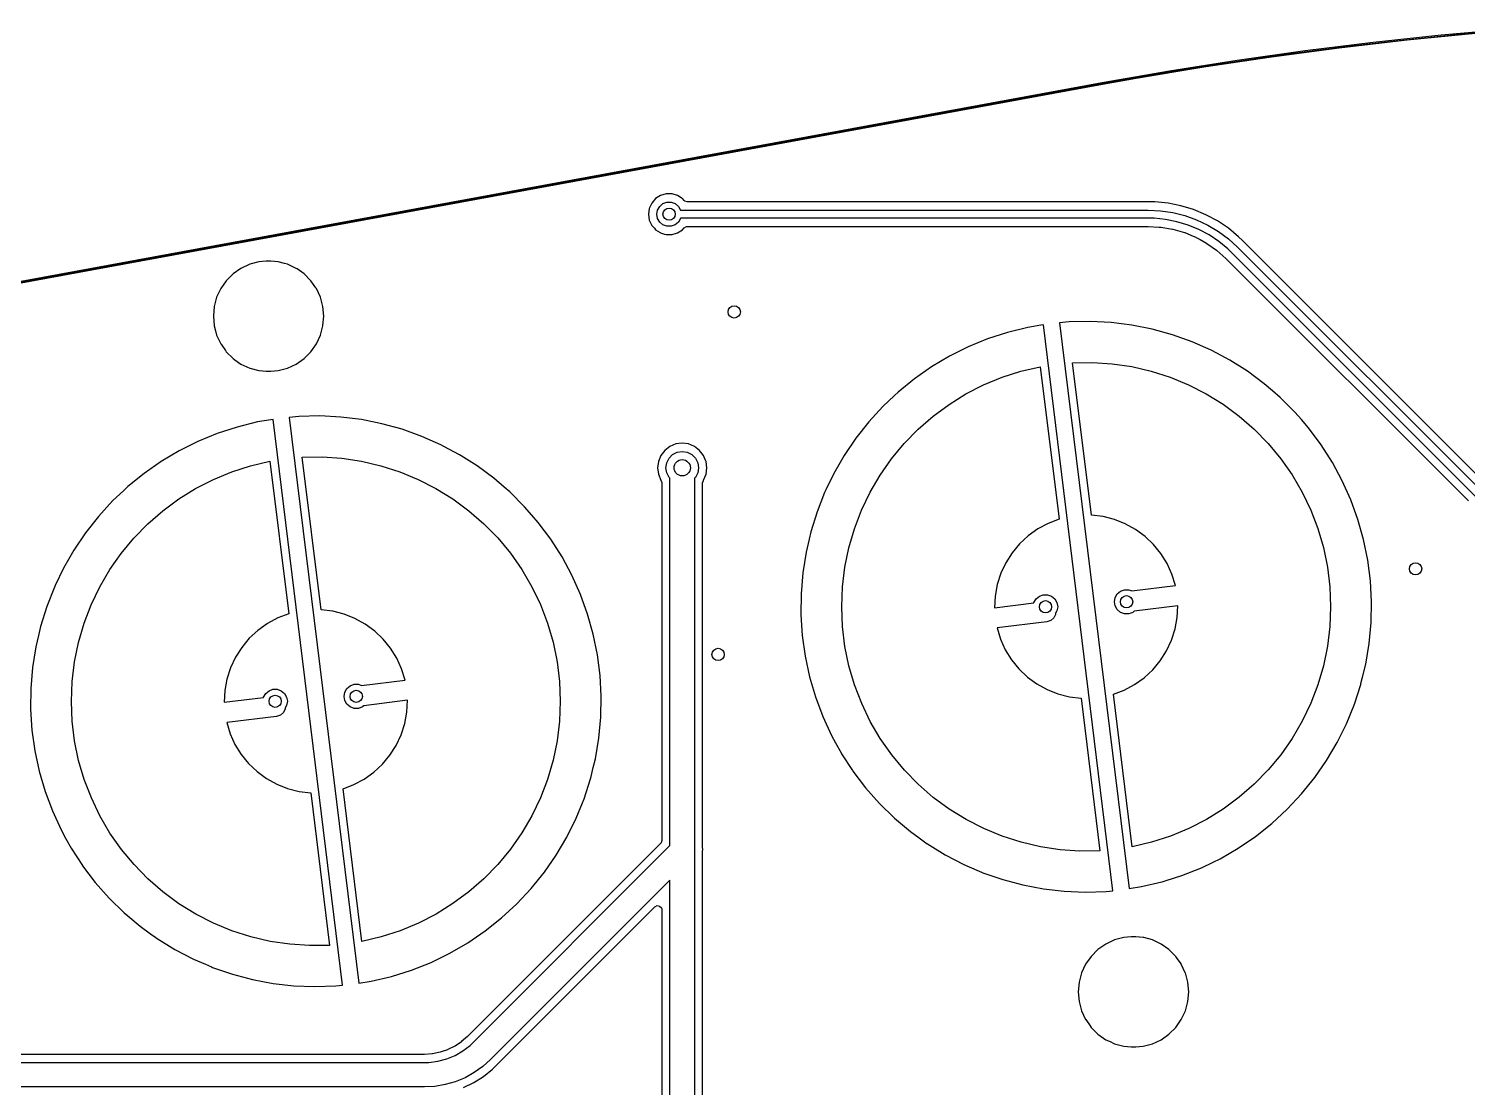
# Model space of a CAD drawing. Extents: x -114 to 114, y -62 to 23.
# Drawn here: x 17.3 to 52.61, y -4.27 to 21.72 of the extents above; entities that cross this region are included whole.
import ezdxf

# ---------------------------------------------------------------- set-up
doc = ezdxf.new("R2010")
doc.units = 0
doc.layers.add('BLACK', color=7, linetype='CONTINUOUS')

msp = doc.modelspace()

# ---------------------------------------------------------------- linework, layer by layer
at = {"layer": 'BLACK', "linetype": 'CONTINUOUS'}
for p, q in [((50.2972, 21.3871), (51.969, 21.5653)), ((52.8101, 21.5976), (51.1377, 21.4335)), ((51.5602, 21.4961), (52.5012, 21.5874)), ((51.969, 21.5653), (53.6435, 21.7154)), ((52.5012, 21.5874), (53.3465, 21.6632)), ((49.4683, 21.2414), (47.8023, 21.0212)), ((47.978, 21.0635), (48.93, 21.1924)), ((48.6287, 21.1808), (50.2972, 21.3871)), ((48.93, 21.1924), (49.7725, 21.2965)), ((51.1377, 21.4335), (49.4683, 21.2414)), ((49.7725, 21.2965), (50.7115, 21.4056)), ((50.7115, 21.4056), (51.5602, 21.4961)), ((45.3033, 20.6843), (46.9639, 20.9465)), ((47.8023, 21.0212), (46.1403, 20.773)), ((46.1571, 20.7933), (47.1552, 20.9477)), ((46.9639, 20.9465), (48.6287, 21.1808)), ((47.1552, 20.9477), (47.978, 21.0635)), ((43.6473, 20.3942), (45.3033, 20.6843)), ((44.4827, 20.4969), (43.6563, 20.345)), ((44.1225, 20.4516), (45.3866, 20.6716)), ((46.1403, 20.773), (44.4827, 20.4969)), ((45.3866, 20.6716), (46.1571, 20.7933)), ((15.5399, 15.235), (43.6473, 20.3942)), ((43.6563, 20.345), (15.549, 15.1858)), ((26.1858, 17.1632), (43.6519, 20.3691)), ((43.6473, 20.3942), (43.6473, 20.3942)), ((43.6473, 20.3942), (43.6473, 20.3942)), ((43.6473, 20.3942), (43.6473, 20.3942)), ((43.6519, 20.3691), (44.1225, 20.4516)), ((43.6519, 20.3691), (43.6519, 20.3691)), ((43.6563, 20.345), (43.6563, 20.345)), ((43.6563, 20.345), (43.6563, 20.345)), ((32.9468, 17.6637), (32.8087, 17.6231)), ((33.0907, 17.6637), (32.9468, 17.6637)), ((32.9468, 17.6637), (32.9468, 17.6637)), ((33.2288, 17.6231), (33.0907, 17.6637)), ((33.0907, 17.6637), (33.0907, 17.6637)), ((32.5336, 17.3056), (32.5131, 17.1632)), ((32.5934, 17.4365), (32.5336, 17.3056)), ((32.6876, 17.5453), (32.5934, 17.4365)), ((32.8087, 17.6231), (32.6876, 17.5453)), ((32.7368, 17.2658), (32.7889, 17.356)), ((32.7889, 17.356), (32.8687, 17.423)), ((32.8087, 17.6231), (32.8087, 17.6231)), ((32.8687, 17.423), (32.9666, 17.4586)), ((32.9666, 17.4586), (33.0708, 17.4586)), ((33.0708, 17.4586), (33.1687, 17.423)), ((33.1687, 17.423), (33.2485, 17.356)), ((33.3169, 17.5665), (33.2288, 17.6231)), ((33.2288, 17.6231), (33.2288, 17.6231)), ((33.2288, 17.6231), (33.2288, 17.6231)), ((33.2288, 17.6231), (33.2288, 17.6231)), ((33.2485, 17.356), (33.3006, 17.2658)), ((33.3499, 17.5453), (33.3169, 17.5665)), ((33.391, 17.4978), (33.3499, 17.5453)), ((33.4076, 17.4826), (33.391, 17.4978)), ((33.4658, 17.4637), (33.4076, 17.4826)), ((44.8359, 17.4637), (33.4658, 17.4637)), ((44.9419, 17.4637), (44.8359, 17.4637)), ((45.2646, 17.4319), (44.9419, 17.4637)), ((45.5827, 17.3686), (45.2646, 17.4319)), ((45.2646, 17.4319), (45.2646, 17.4319)), ((45.893, 17.2745), (45.5827, 17.3686)), ((15.5464, 15.2103), (26.1858, 17.1632)), ((32.5131, 17.1632), (32.5131, 17.1632)), ((32.5131, 17.1632), (32.5336, 17.0207)), ((32.5336, 17.0207), (32.5877, 16.9022)), ((32.7187, 17.1632), (32.7368, 17.2658)), ((32.7368, 17.0606), (32.7187, 17.1632)), ((32.7889, 16.9703), (32.7368, 17.0606)), ((32.8687, 16.9034), (32.7889, 16.9703)), ((33.2485, 16.9703), (33.1687, 16.9034)), ((33.3006, 17.0606), (33.2485, 16.9703)), ((33.3006, 17.2658), (33.3011, 17.2632)), ((33.3011, 17.0632), (33.3006, 17.0606)), ((33.3011, 17.2632), (44.7797, 17.2632)), ((44.7797, 17.0632), (33.3011, 17.0632)), ((44.7797, 17.2632), (45.0836, 17.2482)), ((44.9222, 17.0632), (44.7797, 17.0632)), ((45.2058, 17.0352), (44.9222, 17.0632)), ((45.0836, 17.2482), (45.3845, 17.2036)), ((45.4852, 16.9796), (45.2058, 17.0352)), ((45.3845, 17.2036), (45.6796, 17.1297)), ((45.7579, 16.8969), (45.4852, 16.9796)), ((45.6796, 17.1297), (45.9661, 17.0272)), ((46.1926, 17.1504), (45.893, 17.2745)), ((45.893, 17.2745), (45.893, 17.2745)), ((45.9661, 17.0272), (46.2411, 16.8971)), ((46.4786, 16.9975), (46.1926, 17.1504)), ((46.1926, 17.1504), (46.1926, 17.1504)), ((46.1926, 17.1504), (46.1926, 17.1504)), ((46.1926, 17.1504), (46.1926, 17.1504)), ((46.1926, 17.1504), (46.1926, 17.1504)), ((46.7482, 16.8173), (46.4786, 16.9975)), ((32.5877, 16.9022), (32.5934, 16.8898)), ((32.5934, 16.8898), (32.6566, 16.8167)), ((32.6566, 16.8167), (32.6876, 16.781)), ((32.6876, 16.781), (32.798, 16.7101)), ((32.798, 16.7101), (32.8087, 16.7032)), ((32.8087, 16.7032), (32.9052, 16.6749)), ((32.9666, 16.8677), (32.8687, 16.9034)), ((32.9052, 16.6749), (32.9468, 16.6627)), ((32.9468, 16.6627), (32.9468, 16.6627)), ((32.9468, 16.6627), (32.9468, 16.6627)), ((32.9468, 16.6627), (32.9468, 16.6627)), ((32.9468, 16.6627), (33.0907, 16.6627)), ((33.0708, 16.8677), (32.9666, 16.8677)), ((33.1687, 16.9034), (33.0708, 16.8677)), ((33.0907, 16.6627), (33.2288, 16.7032)), ((33.0907, 16.6627), (33.0907, 16.6627)), ((33.2288, 16.7032), (33.3499, 16.781)), ((33.3499, 16.781), (33.391, 16.8285)), ((33.391, 16.8285), (33.4434, 16.8601)), ((33.4434, 16.8601), (33.4658, 16.8627)), ((33.4658, 16.8627), (44.7321, 16.8627)), ((44.7321, 16.8627), (44.7784, 16.8627)), ((44.7784, 16.8627), (44.7811, 16.8626)), ((44.7811, 16.8626), (45.0499, 16.8475)), ((45.0499, 16.8475), (45.0792, 16.8458)), ((45.0792, 16.8458), (45.0847, 16.8452)), ((45.0847, 16.8452), (45.0888, 16.8445)), ((45.0888, 16.8445), (45.3777, 16.7954)), ((45.3777, 16.7954), (45.3831, 16.7942)), ((45.3831, 16.7942), (45.6687, 16.7119)), ((45.6687, 16.7119), (45.6739, 16.7101)), ((45.6739, 16.7101), (45.8797, 16.6248)), ((46.0211, 16.7879), (45.7579, 16.8969)), ((45.8797, 16.6248), (45.9484, 16.5964)), ((45.9484, 16.5964), (45.9534, 16.594)), ((46.2724, 16.6536), (46.0211, 16.7879)), ((46.2411, 16.8971), (46.502, 16.7407)), ((46.5093, 16.4953), (46.2724, 16.6536)), ((46.502, 16.7407), (46.7464, 16.5595)), ((46.9989, 16.6116), (46.7482, 16.8173)), ((46.7482, 16.8173), (46.7482, 16.8173)), ((47.0923, 16.5183), (46.9989, 16.6116)), ((46.9989, 16.6116), (46.9989, 16.6116)), ((45.9534, 16.594), (46.0523, 16.5393)), ((46.0523, 16.5393), (46.2135, 16.4502)), ((46.2135, 16.4502), (46.2182, 16.4473)), ((46.2182, 16.4473), (46.4558, 16.2787)), ((46.4558, 16.2787), (46.4606, 16.2753)), ((46.4606, 16.2753), (46.4649, 16.2719)), ((46.4649, 16.2719), (46.6858, 16.0745)), ((46.7296, 16.3145), (46.5093, 16.4953)), ((46.8303, 16.2138), (46.7296, 16.3145)), ((46.7464, 16.5595), (46.9718, 16.3552)), ((46.9718, 16.3552), (46.9718, 16.3552)), ((46.9718, 16.3552), (58.892, 4.43493)), ((47.0923, 16.5182), (47.0923, 16.5183)), ((47.0939, 16.5167), (47.0923, 16.5182)), ((49.2306, 14.3799), (47.0939, 16.5167)), ((47.0939, 16.5167), (47.0939, 16.5167)), ((22.7239, 15.9331), (22.5098, 15.8333)), ((22.9522, 15.9943), (22.7239, 15.9331)), ((23.1286, 16.0097), (22.9522, 15.9943)), ((23.2465, 16.0097), (23.1286, 16.0097)), ((23.1286, 16.0097), (23.1286, 16.0097)), ((23.423, 15.9943), (23.2465, 16.0097)), ((23.2465, 16.0097), (23.2465, 16.0097)), ((23.5751, 15.9535), (23.423, 15.9943)), ((23.423, 15.9943), (23.423, 15.9943)), ((23.423, 15.9943), (23.423, 15.9943)), ((23.6512, 15.9331), (23.5751, 15.9535)), ((23.8654, 15.8333), (23.6512, 15.9331)), ((23.6512, 15.9331), (23.6512, 15.9331)), ((46.6858, 16.0745), (46.6876, 16.0729)), ((46.6876, 16.0729), (46.6896, 16.071)), ((46.6896, 16.071), (52.6368, 10.1237)), ((58.7506, 4.29351), (46.8303, 16.2138)), ((46.8303, 16.2138), (46.8303, 16.2138)), ((22.3162, 15.6977), (22.1491, 15.5306)), ((22.5097, 15.8333), (22.3162, 15.6977)), ((22.5098, 15.8333), (22.5097, 15.8333)), ((23.886, 15.8188), (23.8654, 15.8333)), ((23.8654, 15.8333), (23.8654, 15.8333)), ((23.8654, 15.8333), (23.8654, 15.8333)), ((23.8654, 15.8333), (23.8654, 15.8333)), ((24.059, 15.6977), (23.886, 15.8188)), ((24.2261, 15.5306), (24.059, 15.6977)), ((24.059, 15.6977), (24.059, 15.6977)), ((24.059, 15.6977), (24.059, 15.6977)), ((22.0135, 15.337), (21.9137, 15.1229)), ((22.1491, 15.5306), (22.0135, 15.337)), ((24.3462, 15.359), (24.2261, 15.5306)), ((24.3616, 15.337), (24.3462, 15.359)), ((24.4615, 15.1229), (24.3616, 15.337)), ((24.3616, 15.337), (24.3616, 15.337)), ((21.8525, 14.8946), (21.8319, 14.6592)), ((21.9137, 15.1229), (21.8525, 14.8946)), ((24.5226, 14.8946), (24.4615, 15.1229)), ((24.4615, 15.1229), (24.4615, 15.1229)), ((24.5432, 14.6592), (24.5226, 14.8946)), ((24.5226, 14.8946), (24.5226, 14.8946)), ((24.5226, 14.8946), (24.5226, 14.8946)), ((21.8319, 14.6592), (21.8319, 14.6592)), ((21.8319, 14.6592), (21.8525, 14.4238)), ((24.5231, 14.4296), (24.5432, 14.6592)), ((24.5432, 14.6592), (24.5432, 14.6592)), ((42.8409, 14.5194), (42.6021, 14.4964)), ((42.6021, 14.4964), (44.3077, 0.60579)), ((43.3542, 14.5311), (42.8409, 14.5194)), ((42.8409, 14.5194), (42.8409, 14.5194)), ((42.8409, 14.5194), (42.8409, 14.5194)), ((43.8669, 14.5051), (43.3542, 14.5311)), ((43.3542, 14.5311), (43.3542, 14.5311)), ((43.3542, 14.5311), (43.3542, 14.5311)), ((44.3763, 14.4416), (43.8669, 14.5051)), ((21.8525, 14.4238), (21.8525, 14.4238)), ((21.8525, 14.4238), (21.8525, 14.4238)), ((21.8525, 14.4238), (21.8853, 14.3015)), ((21.8853, 14.3015), (21.9137, 14.1956)), ((21.9137, 14.1956), (22.0135, 13.9814)), ((24.3616, 13.9814), (24.4615, 14.1956)), ((24.4615, 14.1956), (24.5226, 14.4238)), ((24.5226, 14.4238), (24.5231, 14.4296)), ((41.3256, 14.2604), (40.8376, 14.1009)), ((41.8239, 14.3837), (41.3256, 14.2604)), ((42.1452, 14.4386), (41.8239, 14.3837)), ((42.205, 14.4488), (42.1452, 14.4386)), ((43.9109, 0.554961), (42.205, 14.4488)), ((44.8797, 14.341), (44.3763, 14.4416)), ((44.3763, 14.4416), (44.3763, 14.4416)), ((44.3763, 14.4416), (44.3763, 14.4416)), ((44.3763, 14.4416), (44.3763, 14.4416)), ((44.8798, 14.341), (44.8797, 14.341)), ((45.3744, 14.2038), (44.8798, 14.341)), ((44.8798, 14.341), (44.8798, 14.341)), ((45.8578, 14.0308), (45.3744, 14.2038)), ((45.3744, 14.2038), (45.3744, 14.2038)), ((53.0729, 10.5376), (49.2306, 14.3799)), ((22.0135, 13.9814), (22.0135, 13.9814)), ((22.0135, 13.9814), (22.0135, 13.9814)), ((22.0135, 13.9814), (22.0135, 13.9814)), ((22.0135, 13.9814), (22.0209, 13.9708)), ((22.0209, 13.9708), (22.1285, 13.8172)), ((22.1285, 13.8172), (22.1491, 13.7878)), ((22.1491, 13.7878), (22.3162, 13.6207)), ((24.059, 13.6207), (24.2261, 13.7878)), ((24.2261, 13.7878), (24.3616, 13.9814)), ((40.3626, 13.9061), (39.9032, 13.677)), ((40.8376, 14.1009), (40.3626, 13.9061)), ((46.3271, 13.8228), (45.8578, 14.0308)), ((46.4649, 13.7493), (46.3271, 13.8228)), ((46.3271, 13.8228), (46.3271, 13.8228)), ((46.3271, 13.8228), (46.3271, 13.8228)), ((22.3162, 13.6207), (22.3162, 13.6207)), ((22.3162, 13.6207), (22.3162, 13.6207)), ((22.3162, 13.6207), (22.3636, 13.5875)), ((22.3636, 13.5875), (22.5097, 13.4852)), ((22.5097, 13.4852), (22.5097, 13.4852)), ((22.5097, 13.4852), (22.5097, 13.4852)), ((22.5097, 13.4852), (22.5098, 13.4852)), ((22.5098, 13.4852), (22.7239, 13.3853)), ((23.6512, 13.3853), (23.8654, 13.4852)), ((23.8654, 13.4852), (24.059, 13.6207)), ((39.9032, 13.677), (39.4618, 13.4149)), ((39.9032, 13.677), (39.9032, 13.677)), ((41.6549, 13.3091), (42.1298, 13.4201)), ((42.1298, 13.4201), (42.5895, 9.67574)), ((42.9238, 13.5176), (43.4114, 13.5248)), ((43.3836, 9.77323), (42.9238, 13.5176)), ((43.4114, 13.5248), (43.898, 13.4924)), ((43.898, 13.4924), (44.3804, 13.4206)), ((44.3804, 13.4206), (44.8553, 13.3099)), ((46.78, 13.581), (46.4649, 13.7493)), ((47.2139, 13.3067), (46.78, 13.581)), ((46.78, 13.581), (46.78, 13.581)), ((22.7239, 13.3853), (22.7239, 13.3853)), ((22.7239, 13.3853), (22.9522, 13.3242)), ((22.9522, 13.3242), (22.9522, 13.3242)), ((22.9522, 13.3242), (22.9522, 13.3242)), ((22.9522, 13.3242), (23.1286, 13.3087)), ((23.1286, 13.3087), (23.1286, 13.3087)), ((23.1286, 13.3087), (23.2465, 13.3087)), ((23.2465, 13.3087), (23.423, 13.3242)), ((23.423, 13.3242), (23.6512, 13.3853)), ((23.423, 13.3242), (23.423, 13.3242)), ((23.423, 13.3242), (23.423, 13.3242)), ((39.0407, 13.1212), (38.6423, 12.7974)), ((39.4618, 13.4149), (39.0407, 13.1212)), ((39.4618, 13.4149), (39.4618, 13.4149)), ((40.7399, 12.9736), (41.1906, 13.16)), ((41.1906, 13.16), (41.6549, 13.3091)), ((44.8553, 13.3099), (45.3197, 13.1609)), ((45.3197, 13.1609), (45.7704, 12.9747)), ((47.6266, 13.0013), (47.2139, 13.3067)), ((38.5542, 12.7144), (38.2687, 12.4453)), ((38.6423, 12.7974), (38.5542, 12.7144)), ((39.8913, 12.4944), (40.3059, 12.7513)), ((40.3059, 12.7513), (40.7399, 12.9736)), ((45.7704, 12.9747), (46.2046, 12.7526)), ((46.2046, 12.7526), (46.6192, 12.4959)), ((47.828, 12.8281), (47.6266, 13.0013)), ((47.6266, 13.0013), (47.6266, 13.0013)), ((47.6266, 13.0013), (47.6266, 13.0013)), ((48.0158, 12.6665), (47.828, 12.8281)), ((38.2687, 12.4453), (37.9219, 12.0669)), ((38.2687, 12.4453), (38.2687, 12.4453)), ((38.2687, 12.4453), (38.2687, 12.4453)), ((38.2687, 12.4453), (38.2687, 12.4453)), ((39.499, 12.2047), (39.8913, 12.4944)), ((46.6192, 12.4959), (47.0116, 12.2063)), ((48.3794, 12.3042), (48.0158, 12.6665)), ((48.0158, 12.6665), (48.0158, 12.6665)), ((22.9159, 12.0621), (22.4175, 11.9388)), ((23.2456, 12.1184), (22.9159, 12.0621)), ((23.2969, 12.1272), (23.2456, 12.1184)), ((25.0029, -1.76665), (23.2969, 12.1272)), ((23.9329, 12.1978), (23.6941, 12.1748)), ((23.6941, 12.1748), (25.3997, -1.71582)), ((24.4462, 12.2094), (23.9329, 12.1978)), ((23.9329, 12.1978), (23.9329, 12.1978)), ((23.9329, 12.1978), (23.9329, 12.1978)), ((24.9589, 12.1835), (24.4462, 12.2094)), ((24.4462, 12.2094), (24.4462, 12.2094)), ((24.4462, 12.2094), (24.4462, 12.2094)), ((25.4683, 12.12), (24.9589, 12.1835)), ((25.9717, 12.0194), (25.4683, 12.12)), ((25.4683, 12.12), (25.4683, 12.12)), ((25.4683, 12.12), (25.4683, 12.12)), ((25.4683, 12.12), (25.4683, 12.12)), ((25.9718, 12.0194), (25.9717, 12.0194)), ((25.9717, 12.0194), (25.9717, 12.0194)), ((26.4664, 11.8822), (25.9718, 12.0194)), ((37.9219, 12.0669), (37.6037, 11.664)), ((37.9219, 12.0669), (37.9219, 12.0669)), ((39.1315, 11.8841), (39.499, 12.2047)), ((47.0116, 12.2063), (47.3793, 11.8859)), ((48.5389, 12.12), (48.3794, 12.3042)), ((48.3794, 12.3042), (48.3794, 12.3042)), ((48.7156, 11.9161), (48.5389, 12.12)), ((21.9296, 11.7793), (21.4546, 11.5845)), ((22.4175, 11.9388), (21.9296, 11.7793)), ((26.9498, 11.7092), (26.4664, 11.8822)), ((26.4664, 11.8822), (26.4664, 11.8822)), ((27.4191, 11.5012), (26.9498, 11.7092)), ((37.6037, 11.6639), (37.3159, 11.2389)), ((37.6037, 11.664), (37.6037, 11.6639)), ((38.7913, 11.5347), (39.1315, 11.8841)), ((47.3793, 11.8859), (47.7197, 11.5367)), ((49.0224, 11.5045), (48.7156, 11.9161)), ((20.9952, 11.3554), (20.5538, 11.0933)), ((21.4546, 11.5845), (20.9952, 11.3554)), ((20.9952, 11.3554), (20.9952, 11.3554)), ((27.4915, 11.4625), (27.4191, 11.5012)), ((27.4191, 11.5012), (27.4191, 11.5012)), ((27.4191, 11.5012), (27.4191, 11.5012)), ((27.872, 11.2594), (27.4915, 11.4625)), ((32.912, 11.3662), (32.8158, 11.2408)), ((32.9121, 11.3663), (32.912, 11.3662)), ((33.0375, 11.4625), (32.9121, 11.3663)), ((33.1836, 11.523), (33.0375, 11.4625)), ((33.0375, 11.4625), (33.0375, 11.4625)), ((33.1052, 11.2616), (33.2167, 11.3184)), ((33.3403, 11.5437), (33.1836, 11.523)), ((33.1836, 11.523), (33.1836, 11.523)), ((33.2167, 11.3184), (33.3403, 11.338)), ((33.4971, 11.523), (33.3403, 11.5437)), ((33.3403, 11.5437), (33.3403, 11.5437)), ((33.3403, 11.338), (33.4639, 11.3184)), ((33.4639, 11.3184), (33.5754, 11.2616)), ((33.6432, 11.4625), (33.4971, 11.523)), ((33.4971, 11.523), (33.4971, 11.523)), ((33.6437, 11.4621), (33.6432, 11.4625)), ((33.6432, 11.4625), (33.6432, 11.4625)), ((33.6432, 11.4625), (33.6432, 11.4625)), ((33.7686, 11.3663), (33.6437, 11.4621)), ((33.7686, 11.3662), (33.7686, 11.3663)), ((33.7686, 11.3663), (33.7686, 11.3663)), ((33.7686, 11.3663), (33.7686, 11.3663)), ((33.7686, 11.3663), (33.7686, 11.3663)), ((33.8649, 11.2408), (33.7686, 11.3662)), ((38.4806, 11.1589), (38.7913, 11.5347)), ((47.7197, 11.5367), (48.0306, 11.161)), ((49.2982, 11.0715), (49.0224, 11.5045)), ((20.5537, 11.0933), (20.1327, 10.7996)), ((20.5538, 11.0933), (20.5537, 11.0933)), ((22.2826, 10.8384), (22.7469, 10.9875)), ((22.7469, 10.9875), (23.2218, 11.0985)), ((23.2218, 11.0985), (23.6815, 7.35412)), ((24.0158, 11.196), (24.5034, 11.2032)), ((24.4755, 7.45162), (24.0158, 11.196)), ((24.5034, 11.2032), (24.99, 11.1708)), ((24.99, 11.1708), (25.4724, 11.099)), ((25.4724, 11.099), (25.9473, 10.9882)), ((25.9473, 10.9882), (26.4117, 10.8393)), ((27.9145, 11.2325), (27.872, 11.2594)), ((27.872, 11.2594), (27.872, 11.2594)), ((28.3059, 10.9851), (27.9145, 11.2325)), ((28.7186, 10.6797), (28.3059, 10.9851)), ((32.7553, 11.0947), (32.7347, 10.938)), ((32.8158, 11.2408), (32.7553, 11.0947)), ((32.7553, 11.0947), (32.7553, 11.0947)), ((32.8158, 11.2408), (32.8158, 11.2408)), ((32.9403, 10.938), (32.9599, 11.0616)), ((32.9599, 11.0616), (33.0167, 11.1731)), ((33.0167, 11.1731), (33.1052, 11.2616)), ((33.5754, 11.2616), (33.6639, 11.1731)), ((33.6639, 11.1731), (33.7208, 11.0616)), ((33.7208, 11.0616), (33.7403, 10.938)), ((33.9227, 11.1013), (33.8649, 11.2408)), ((33.8649, 11.2408), (33.8649, 11.2408)), ((33.9254, 11.0947), (33.9227, 11.1013)), ((33.926, 11.0901), (33.9254, 11.0947)), ((33.9457, 10.9402), (33.926, 11.0901)), ((37.2197, 11.0716), (37.06, 10.7938)), ((37.3159, 11.2389), (37.2197, 11.0716)), ((38.2014, 10.759), (38.4806, 11.1589)), ((48.0306, 11.161), (48.3099, 10.7612)), ((49.5416, 10.6195), (49.2982, 11.0715)), ((20.1327, 10.7996), (19.7343, 10.4758)), ((21.3979, 10.4296), (21.8319, 10.652)), ((21.8319, 10.652), (22.2826, 10.8384)), ((26.4117, 10.8393), (26.8624, 10.6531)), ((26.8624, 10.6531), (27.2965, 10.4309)), ((28.9728, 10.461), (28.7186, 10.6797)), ((28.7186, 10.6797), (28.7186, 10.6797)), ((28.7186, 10.6797), (28.7186, 10.6797)), ((32.7347, 10.938), (32.7347, 10.938)), ((32.7347, 10.938), (32.7553, 10.7812)), ((32.7553, 10.7812), (32.7553, 10.7812)), ((32.7553, 10.7812), (32.8158, 10.6351)), ((32.8158, 10.6351), (32.8158, 10.6351)), ((32.8158, 10.6351), (32.8158, 10.6351)), ((32.8158, 10.6351), (32.8161, 10.6347)), ((32.8161, 10.6347), (32.8194, 10.6305)), ((32.8194, 10.6305), (32.8398, 10.5728)), ((32.9599, 10.8144), (32.9403, 10.938)), ((33.0167, 10.7029), (32.9599, 10.8144)), ((33.0403, 10.6793), (33.0167, 10.7029)), ((33.0403, 1.66224), (33.0403, 10.6793)), ((33.6639, 10.7029), (33.6403, 10.6793)), ((33.6403, 10.6793), (33.6403, 1.53798)), ((33.7208, 10.8144), (33.6639, 10.7029)), ((33.7403, 10.938), (33.7208, 10.8144)), ((33.8408, 10.5702), (33.8597, 10.6284)), ((33.8597, 10.6284), (33.8613, 10.6305)), ((33.8613, 10.6305), (33.8649, 10.6351)), ((33.8649, 10.6351), (33.9254, 10.7812)), ((33.9254, 10.7812), (33.946, 10.938)), ((33.946, 10.938), (33.9457, 10.9402)), ((37.06, 10.7938), (36.868, 10.395)), ((37.9556, 10.3378), (38.2014, 10.759)), ((48.3099, 10.7612), (48.5559, 10.3401)), ((49.7512, 10.1509), (49.5416, 10.6195)), ((19.6311, 10.3786), (19.3607, 10.1237)), ((19.7343, 10.4758), (19.6311, 10.3786)), ((20.9833, 10.1728), (21.3979, 10.4296)), ((27.2965, 10.4309), (27.7112, 10.1743)), ((29.1078, 10.3449), (28.9728, 10.461)), ((29.4714, 9.98255), (29.1078, 10.3449)), ((29.1078, 10.3449), (29.1078, 10.3449)), ((32.8398, 10.5728), (32.8398, 10.5702)), ((32.8398, 10.5702), (32.8398, 1.7863)), ((33.8408, 7.33125), (33.8408, 10.5702)), ((36.8373, 10.3312), (36.6492, 9.85358)), ((36.868, 10.395), (36.8373, 10.3312)), ((37.7448, 9.89804), (37.9556, 10.3378)), ((48.5559, 10.3401), (48.7669, 9.90047)), ((19.3607, 10.1237), (19.0139, 9.74524)), ((19.3607, 10.1237), (19.3607, 10.1237)), ((19.3607, 10.1237), (19.3607, 10.1237)), ((19.3607, 10.1237), (19.3607, 10.1237)), ((20.591, 9.88308), (20.9833, 10.1728)), ((27.7112, 10.1743), (28.1036, 9.88474)), ((29.4714, 9.98254), (29.4714, 9.98255)), ((29.6519, 9.77424), (29.4714, 9.98254)), ((37.5704, 9.4426), (37.7448, 9.89804)), ((48.7669, 9.90047), (48.9415, 9.44511)), ((49.9259, 9.66819), (49.7512, 10.1509)), ((19.0139, 9.74524), (18.6957, 9.34234)), ((19.0139, 9.74524), (19.0139, 9.74524)), ((19.8833, 9.21311), (20.2235, 9.56249)), ((20.2235, 9.56249), (20.591, 9.88308)), ((28.1036, 9.88474), (28.4713, 9.5643)), ((28.4713, 9.5643), (28.8117, 9.21508)), ((29.8076, 9.59451), (29.6519, 9.77424)), ((30.1144, 9.18291), (29.8076, 9.59451)), ((36.6492, 9.85357), (36.4965, 9.36346)), ((36.6492, 9.85358), (36.6492, 9.85357)), ((42.3205, 9.57296), (42.0668, 9.43667)), ((42.5895, 9.67574), (42.3205, 9.57296)), ((43.6694, 9.73859), (43.3836, 9.77323)), ((43.9485, 9.66772), (43.6694, 9.73859)), ((44.2163, 9.56178), (43.9485, 9.66772)), ((44.4684, 9.4225), (44.2163, 9.56178)), ((50.0649, 9.17398), (49.9259, 9.66819)), ((18.6957, 9.34234), (18.4079, 8.91725)), ((18.6957, 9.34234), (18.6957, 9.34234)), ((19.5726, 8.83725), (19.8833, 9.21311)), ((28.8117, 9.21508), (29.1226, 8.83936)), ((30.3902, 8.74993), (30.1144, 9.18291)), ((36.4545, 9.1829), (36.3802, 8.86342)), ((36.4965, 9.36344), (36.4545, 9.1829)), ((36.4965, 9.36346), (36.4965, 9.36345)), ((36.4965, 9.36345), (36.4965, 9.36345)), ((36.4965, 9.36345), (36.4965, 9.36344)), ((37.4336, 8.97451), (37.5704, 9.4426)), ((41.8327, 9.2691), (41.6218, 9.07299)), ((42.0668, 9.43667), (41.8327, 9.2691)), ((44.7006, 9.25218), (44.4684, 9.4225)), ((44.9091, 9.0536), (44.7006, 9.25218)), ((48.9415, 9.44511), (49.0785, 8.97707)), ((18.4079, 8.91725), (18.2742, 8.68476)), ((19.2934, 8.4374), (19.5726, 8.83725)), ((29.1226, 8.83936), (29.4019, 8.43963)), ((36.3802, 8.86342), (36.3007, 8.35625)), ((37.3353, 8.49685), (37.4336, 8.97451)), ((41.4377, 8.85155), (41.2834, 8.60842)), ((41.6218, 9.07299), (41.4377, 8.85155)), ((45.0906, 8.83), (44.9091, 9.0536)), ((45.242, 8.58506), (45.0906, 8.83)), ((49.0785, 8.97707), (49.177, 8.49946)), ((50.1672, 8.67091), (50.0649, 9.17398)), ((18.2742, 8.68476), (18.152, 8.47221)), ((30.6336, 8.29792), (30.3902, 8.74993)), ((37.2761, 8.01278), (37.3353, 8.49685)), ((41.2834, 8.60842), (41.1614, 8.34756)), ((45.3609, 8.32279), (45.242, 8.58506)), ((49.177, 8.49946), (49.2364, 8.01542)), ((50.2324, 8.1617), (50.1672, 8.67091)), ((18.152, 8.47221), (17.9462, 8.0446)), ((19.0476, 8.0162), (19.2934, 8.4374)), ((29.4019, 8.43963), (29.6479, 8.01854)), ((30.8432, 7.8293), (30.6336, 8.29792)), ((36.3007, 8.35624), (36.2587, 7.84461)), ((36.3007, 8.35625), (36.3007, 8.35624)), ((41.1614, 8.34756), (41.0737, 8.07326)), ((45.4453, 8.04747), (45.3609, 8.32279)), ((50.2602, 7.64908), (50.2324, 8.1617)), ((17.9293, 8.00961), (17.7412, 7.53197)), ((17.9462, 8.0446), (17.9293, 8.00961)), ((18.8368, 7.57642), (19.0476, 8.0162)), ((29.6479, 8.01854), (29.8589, 7.57886)), ((31.0179, 7.34658), (30.8432, 7.8293)), ((36.2587, 7.84459), (36.2542, 7.33125)), ((36.2587, 7.84461), (36.2587, 7.84459)), ((37.2564, 7.5255), (37.2761, 8.01278)), ((41.0218, 7.79002), (41.0065, 7.50246)), ((41.0737, 8.07326), (41.0218, 7.79002)), ((42.0266, 7.71966), (42.1064, 7.78663)), ((42.1064, 7.78663), (42.2043, 7.82227)), ((42.2043, 7.82227), (42.3085, 7.82227)), ((42.3085, 7.82227), (42.4064, 7.78663)), ((42.4064, 7.78663), (42.4862, 7.71966)), ((43.967, 7.7513), (44.0191, 7.84153)), ((44.0191, 7.84153), (44.0989, 7.9085)), ((44.0989, 7.9085), (44.1968, 7.94414)), ((44.1968, 7.94414), (44.301, 7.94414)), ((44.301, 7.94414), (44.3774, 7.91635)), ((44.3774, 7.91635), (45.4453, 8.04747)), ((49.2364, 8.01542), (49.2564, 7.52815)), ((17.7412, 7.53196), (17.5885, 7.04184)), ((17.7412, 7.53197), (17.7412, 7.53196)), ((18.6624, 7.12099), (18.8368, 7.57642)), ((24.7614, 7.41697), (24.4755, 7.45162)), ((25.0405, 7.3461), (24.7614, 7.41697)), ((29.8589, 7.57886), (30.0335, 7.12349)), ((37.2763, 7.03824), (37.2564, 7.5255)), ((41.0065, 7.50246), (41.973, 7.62113)), ((41.973, 7.62113), (41.9745, 7.62943)), ((41.9745, 7.62943), (42.0266, 7.71966)), ((42.4862, 7.71966), (42.5383, 7.62943)), ((42.5383, 7.42422), (42.5071, 7.37024)), ((42.5383, 7.62943), (42.5564, 7.52682)), ((42.5564, 7.52682), (42.5383, 7.42422)), ((43.9489, 7.6487), (43.967, 7.7513)), ((43.967, 7.54609), (43.9489, 7.6487)), ((44.0191, 7.45586), (43.967, 7.54609)), ((44.0989, 7.38889), (44.0191, 7.45586)), ((44.4357, 7.41975), (44.3989, 7.38889)), ((45.5062, 7.5512), (44.4357, 7.41975)), ((45.4909, 7.26364), (45.5062, 7.5512)), ((49.2564, 7.52815), (49.2367, 7.04087)), ((50.2504, 7.1358), (50.2602, 7.64908)), ((18.5256, 6.65289), (18.6624, 7.12099)), ((23.1588, 7.11506), (22.9246, 6.94749)), ((23.4125, 7.25135), (23.1588, 7.11506)), ((23.6815, 7.35412), (23.4125, 7.25135)), ((25.3083, 7.24016), (25.0405, 7.3461)), ((25.5604, 7.10089), (25.3083, 7.24016)), ((25.7925, 6.93057), (25.5604, 7.10089)), ((30.0335, 7.12349), (30.1705, 6.65546)), ((31.1569, 6.85236), (31.0179, 7.34658)), ((33.8408, 1.60243), (33.8408, 7.33125)), ((36.2542, 7.33125), (36.2542, 7.33124)), ((36.2542, 7.33124), (36.2873, 6.81894)), ((42.2943, 7.15682), (41.0674, 7.00618)), ((42.3869, 7.18737), (42.2943, 7.15682)), ((42.4608, 7.25104), (42.3869, 7.18737)), ((42.5047, 7.33815), (42.4608, 7.25104)), ((42.5071, 7.37024), (42.5047, 7.33815)), ((44.1968, 7.35325), (44.0989, 7.38889)), ((44.301, 7.35325), (44.1968, 7.35325)), ((44.3989, 7.38889), (44.301, 7.35325)), ((45.439, 6.98039), (45.4909, 7.26364)), ((50.2029, 6.62463), (50.2504, 7.1358)), ((17.5367, 6.81894), (17.4722, 6.54181)), ((17.5885, 7.04182), (17.5367, 6.81894)), ((17.5885, 7.04184), (17.5885, 7.04184)), ((17.5885, 7.04184), (17.5885, 7.04183)), ((17.5885, 7.04183), (17.5885, 7.04182)), ((22.7138, 6.75138), (22.5297, 6.52994)), ((22.9246, 6.94749), (22.7138, 6.75138)), ((26.0011, 6.73198), (25.7925, 6.93057)), ((26.1826, 6.50839), (26.0011, 6.73198)), ((31.2592, 6.3493), (31.1569, 6.85236)), ((36.2873, 6.81894), (36.2873, 6.81892)), ((36.2873, 6.81892), (36.3579, 6.31045)), ((37.3357, 6.5542), (37.2763, 7.03824)), ((41.0674, 7.00618), (41.1519, 6.73087)), ((41.1519, 6.73087), (41.2708, 6.4686)), ((45.3513, 6.70609), (45.439, 6.98039)), ((49.2367, 7.04087), (49.1774, 6.55681)), ((17.4722, 6.54181), (17.3927, 6.03464)), ((18.4273, 6.17523), (18.5256, 6.65289)), ((22.5297, 6.52994), (22.3754, 6.2868)), ((26.334, 6.26345), (26.1826, 6.50839)), ((30.1705, 6.65546), (30.269, 6.17785)), ((37.4343, 6.07658), (37.3357, 6.5542)), ((41.2708, 6.4686), (41.4222, 6.22366)), ((45.0751, 6.2021), (45.2294, 6.44524)), ((45.2294, 6.44524), (45.3513, 6.70609)), ((49.1774, 6.55681), (49.0791, 6.07915)), ((50.1182, 6.1183), (50.2029, 6.62463)), ((17.3927, 6.03463), (17.3507, 5.52299)), ((17.3927, 6.03464), (17.3927, 6.03463)), ((18.3681, 5.69117), (18.4273, 6.17523)), ((22.2534, 6.02595), (22.1657, 5.75165)), ((22.3754, 6.2868), (22.2534, 6.02595)), ((26.4529, 6.00117), (26.334, 6.26345)), ((30.269, 6.17785), (30.3284, 5.6938)), ((31.3244, 5.84009), (31.2592, 6.3493)), ((36.3579, 6.31045), (36.3579, 6.31044)), ((36.3579, 6.31044), (36.3579, 6.31044)), ((36.3579, 6.31044), (36.4655, 5.80847)), ((37.5713, 5.60855), (37.4343, 6.07658)), ((41.4222, 6.22366), (41.6037, 6.00006)), ((44.891, 5.98067), (45.0751, 6.2021)), ((49.0791, 6.07915), (48.9423, 5.61105)), ((50.0394, 5.79523), (50.1182, 6.1183)), ((18.3484, 5.20389), (18.3681, 5.69117)), ((22.1657, 5.75165), (22.1138, 5.4684)), ((25.4694, 5.59473), (26.5373, 5.72586)), ((26.5373, 5.72586), (26.4529, 6.00117)), ((30.3284, 5.6938), (30.3484, 5.20654)), ((31.3522, 5.32747), (31.3244, 5.84009)), ((36.4655, 5.80847), (36.6096, 5.31574)), ((41.6037, 6.00006), (41.8122, 5.80147)), ((41.8122, 5.80147), (42.0444, 5.63115)), ((44.4459, 5.61698), (44.6801, 5.78455)), ((44.6801, 5.78455), (44.891, 5.98067)), ((50.0014, 5.63922), (50.0394, 5.79523)), ((17.3507, 5.52298), (17.3462, 5.00964)), ((17.3507, 5.52299), (17.3507, 5.52298)), ((22.1138, 5.4684), (22.0985, 5.18084)), ((22.0985, 5.18084), (23.065, 5.29951)), ((23.065, 5.29951), (23.0665, 5.30782)), ((23.0665, 5.30782), (23.1186, 5.39805)), ((23.1186, 5.39805), (23.1984, 5.46502)), ((23.1984, 5.46502), (23.2963, 5.50066)), ((23.2963, 5.50066), (23.4005, 5.50066)), ((23.4005, 5.50066), (23.4984, 5.46502)), ((23.4984, 5.46502), (23.5782, 5.39805)), ((23.5782, 5.39805), (23.6303, 5.30782)), ((23.6303, 5.30782), (23.6484, 5.20521)), ((25.0409, 5.32708), (25.059, 5.42969)), ((25.059, 5.22448), (25.0409, 5.32708)), ((25.059, 5.42969), (25.1111, 5.51992)), ((25.1111, 5.51992), (25.1909, 5.58689)), ((25.1909, 5.58689), (25.2888, 5.62252)), ((25.2888, 5.62252), (25.393, 5.62252)), ((25.393, 5.62252), (25.4694, 5.59473)), ((31.3424, 4.81419), (31.3522, 5.32747)), ((36.6096, 5.31574), (36.7894, 4.83488)), ((37.7459, 5.15319), (37.5713, 5.60855)), ((42.0444, 5.63115), (42.2964, 5.49188)), ((42.2964, 5.49188), (42.5642, 5.38594)), ((42.5642, 5.38594), (42.8433, 5.31507)), ((42.8433, 5.31507), (43.1292, 5.28043)), ((43.9232, 5.37792), (44.1922, 5.48069)), ((44.383, 1.63355), (43.9232, 5.37792)), ((44.1922, 5.48069), (44.4459, 5.61698)), ((48.9423, 5.61105), (48.7679, 5.15562)), ((49.8388, 5.13101), (49.9966, 5.61953)), ((49.9966, 5.61953), (50.0014, 5.63922)), ((17.3462, 5.00964), (17.3462, 5.00962)), ((17.3462, 5.00962), (17.3793, 4.49733)), ((18.3683, 4.71662), (18.3484, 5.20389)), ((23.5967, 5.01654), (23.5528, 4.92943)), ((23.5991, 5.04864), (23.5967, 5.01654)), ((23.6303, 5.10261), (23.5991, 5.04864)), ((23.6484, 5.20521), (23.6303, 5.10261)), ((25.1111, 5.13425), (25.059, 5.22448)), ((25.1909, 5.06727), (25.1111, 5.13425)), ((25.2888, 5.03164), (25.1909, 5.06727)), ((25.393, 5.03164), (25.2888, 5.03164)), ((25.4909, 5.06727), (25.393, 5.03164)), ((25.5277, 5.09814), (25.4909, 5.06727)), ((26.5982, 5.22959), (25.5277, 5.09814)), ((26.5829, 4.94203), (26.5982, 5.22959)), ((30.3484, 5.20654), (30.3287, 4.71926)), ((37.9568, 4.71351), (37.7459, 5.15319)), ((43.1292, 5.28043), (43.5889, 1.53605)), ((48.7679, 5.15562), (48.5572, 4.71584)), ((49.6457, 4.65536), (49.8388, 5.13101)), ((18.4277, 4.23258), (18.3683, 4.71662)), ((23.3863, 4.83521), (22.1594, 4.68457)), ((22.1594, 4.68457), (22.2439, 4.40926)), ((23.4789, 4.86576), (23.3863, 4.83521)), ((23.5528, 4.92943), (23.4789, 4.86576)), ((26.4433, 4.38448), (26.531, 4.65878)), ((26.531, 4.65878), (26.5829, 4.94203)), ((30.3287, 4.71926), (30.2694, 4.23519)), ((31.2949, 4.30301), (31.3424, 4.81419)), ((36.7894, 4.83488), (36.7894, 4.83487)), ((36.7894, 4.83487), (36.7894, 4.83486)), ((36.7894, 4.83486), (37.0039, 4.36849)), ((38.2028, 4.29241), (37.9568, 4.71351)), ((48.5572, 4.71584), (48.3114, 4.29464)), ((49.4182, 4.19512), (49.6457, 4.65536)), ((17.3793, 4.49733), (17.3793, 4.49731)), ((17.3793, 4.49731), (17.4499, 3.98884)), ((22.2439, 4.40926), (22.3628, 4.14698)), ((26.3214, 4.12363), (26.4433, 4.38448)), ((31.2102, 3.79668), (31.2949, 4.30301)), ((37.0039, 4.36849), (37.0039, 4.36848)), ((37.0039, 4.36848), (37.104, 4.18719)), ((38.4822, 3.89268), (38.2028, 4.29241)), ((48.3114, 4.29464), (48.0322, 3.89479)), ((17.4499, 3.98884), (17.4499, 3.98883)), ((17.4499, 3.98883), (17.4499, 3.98882)), ((17.4499, 3.98882), (17.5575, 3.48686)), ((18.5263, 3.75497), (18.4277, 4.23258)), ((22.3628, 4.14698), (22.5142, 3.90204)), ((22.5142, 3.90204), (22.6956, 3.67845)), ((26.167, 3.88049), (26.3214, 4.12363)), ((30.2694, 4.23519), (30.1711, 3.75754)), ((37.104, 4.18719), (37.2386, 3.94337)), ((37.2386, 3.94337), (37.252, 3.91903)), ((37.252, 3.91903), (37.252, 3.91903)), ((37.252, 3.91903), (37.5199, 3.50814)), ((38.7931, 3.51697), (38.4822, 3.89268)), ((48.0322, 3.89479), (47.7214, 3.51893)), ((49.1577, 3.75279), (49.4182, 4.19512)), ((18.6633, 3.28693), (18.5263, 3.75497)), ((22.6956, 3.67845), (22.9042, 3.47986)), ((25.7721, 3.46294), (25.983, 3.65905)), ((25.983, 3.65905), (26.167, 3.88049)), ((30.1711, 3.75754), (30.0343, 3.28944)), ((31.1026, 3.35546), (31.1573, 3.5797)), ((31.1573, 3.5797), (31.2102, 3.79668)), ((48.8654, 3.33072), (49.1577, 3.75279)), ((17.5575, 3.48686), (17.7016, 2.99412)), ((18.8378, 2.83157), (18.6633, 3.28693)), ((22.9042, 3.47986), (23.1364, 3.30954)), ((23.1364, 3.30954), (23.3884, 3.17026)), ((25.2842, 3.15908), (25.5379, 3.29537)), ((25.5379, 3.29537), (25.7721, 3.46294)), ((30.0343, 3.28944), (29.8599, 2.834)), ((30.9308, 2.8094), (31.0886, 3.29792)), ((31.0886, 3.29792), (31.1026, 3.35546)), ((37.5199, 3.50814), (37.5324, 3.48897)), ((37.5324, 3.48897), (37.8434, 3.0806)), ((39.1335, 3.16774), (38.7931, 3.51697)), ((47.7214, 3.51893), (47.3812, 3.16956)), ((48.543, 2.9312), (48.8654, 3.33072)), ((17.7016, 2.99412), (17.8814, 2.51326)), ((19.0488, 2.39189), (18.8378, 2.83157)), ((23.3884, 3.17026), (23.6562, 3.06432)), ((23.6562, 3.06432), (23.9353, 2.99345)), ((23.9353, 2.99345), (24.2212, 2.95881)), ((24.2212, 2.95881), (24.6809, -0.785562)), ((25.0152, 3.05631), (25.2842, 3.15908)), ((25.475, -0.688067), (25.0152, 3.05631)), ((29.8599, 2.834), (29.6492, 2.39423)), ((37.8434, 3.0806), (38.1836, 2.69611)), ((39.5011, 2.84731), (39.1335, 3.16774)), ((39.8935, 2.55779), (39.5011, 2.84731)), ((47.0137, 2.84896), (46.6214, 2.55927)), ((47.3812, 3.16956), (47.0137, 2.84896)), ((48.1923, 2.55635), (48.543, 2.9312)), ((17.8814, 2.51326), (17.8814, 2.51326)), ((17.8814, 2.51326), (17.8814, 2.51325)), ((17.8814, 2.51325), (18.0959, 2.04687)), ((30.7377, 2.33377), (30.8913, 2.71201)), ((30.8913, 2.71201), (30.9308, 2.8094)), ((38.1836, 2.69611), (38.551, 2.33756)), ((40.3082, 2.3011), (39.8935, 2.55779)), ((46.6214, 2.55927), (46.2069, 2.3024)), ((47.815, 2.2082), (48.1923, 2.55635)), ((19.2948, 1.9708), (19.0488, 2.39189)), ((29.6492, 2.39423), (29.4034, 1.97303)), ((30.5102, 1.87351), (30.7377, 2.33374)), ((30.7377, 2.33376), (30.7377, 2.33377)), ((30.7377, 2.33374), (30.7377, 2.33376)), ((38.551, 2.33756), (38.6957, 2.21577)), ((38.6957, 2.21577), (38.9437, 2.00689)), ((40.7423, 2.07893), (40.3082, 2.3011)), ((46.2069, 2.3024), (45.7728, 2.08004)), ((47.4132, 1.88862), (47.815, 2.2082)), ((18.0959, 2.04687), (18.0959, 2.04686)), ((18.0959, 2.04686), (18.2059, 1.84751)), ((18.2059, 1.84751), (18.3429, 1.59933)), ((19.5742, 1.57107), (19.2948, 1.9708)), ((29.4034, 1.97303), (29.1242, 1.57318)), ((30.2497, 1.43118), (30.5102, 1.87351)), ((32.8398, 1.7863), (32.8209, 1.72811)), ((38.9437, 2.00689), (38.9437, 2.00688)), ((38.9437, 2.00688), (39.1542, 1.85452)), ((39.1542, 1.85452), (39.3541, 1.7098)), ((41.1931, 1.89276), (40.7423, 2.07893)), ((41.6574, 1.7438), (41.1931, 1.89276)), ((45.3222, 1.89367), (44.8579, 1.74451)), ((45.7728, 2.08004), (45.3222, 1.89367)), ((46.9891, 1.59932), (47.4132, 1.88862)), ((18.3429, 1.59933), (18.344, 1.59742)), ((18.344, 1.59742), (18.344, 1.59742)), ((18.344, 1.59742), (18.6174, 1.17802)), ((19.8851, 1.19535), (19.5742, 1.57107)), ((32.8108, 1.71629), (28.0803, -3.01421)), ((28.214, -3.16411), (33.0403, 1.66224)), ((29.1242, 1.57318), (28.8134, 1.19732)), ((29.9574, 1.00911), (30.2497, 1.43118)), ((32.8209, 1.72811), (32.8108, 1.71629)), ((33.6403, 1.53798), (33.6403, 1.53797)), ((33.6403, 1.53797), (33.6403, -8.11352)), ((33.8431, 1.58138), (33.8408, 1.60243)), ((33.8408, 1.51833), (33.841, 1.52187)), ((33.8408, -1.92718), (33.8408, 1.51833)), ((33.841, 1.52187), (33.8447, 1.57405)), ((33.8447, 1.57405), (33.8431, 1.58138)), ((39.3541, 1.7098), (39.3596, 1.70586)), ((39.3596, 1.70586), (39.7963, 1.43611)), ((39.7963, 1.43611), (39.7963, 1.4361)), ((39.7963, 1.4361), (39.7964, 1.4361)), ((39.7964, 1.4361), (40.2517, 1.19905)), ((42.1324, 1.63305), (41.6574, 1.7438)), ((42.6147, 1.56124), (42.1324, 1.63305)), ((43.1013, 1.52883), (42.6147, 1.56124)), ((43.5889, 1.53605), (43.1013, 1.52883)), ((44.8579, 1.74451), (44.383, 1.63355)), ((46.545, 1.34186), (46.9891, 1.59932)), ((18.6174, 1.17802), (18.6243, 1.16736)), ((18.6243, 1.16736), (18.9354, 0.758987)), ((20.2255, 0.846123), (19.8851, 1.19535)), ((28.8134, 1.19732), (28.4732, 0.847942)), ((40.2517, 1.19905), (40.5729, 1.06072)), ((40.5729, 1.06072), (40.6909, 1.0099)), ((45.6062, 0.927806), (46.0832, 1.11762)), ((46.0832, 1.11762), (46.375, 1.25933)), ((46.375, 1.25933), (46.545, 1.34186)), ((46.545, 1.34186), (46.545, 1.34186)), ((46.545, 1.34186), (46.545, 1.34186)), ((18.9354, 0.758987), (19.2756, 0.374494)), ((20.5931, 0.525692), (20.2255, 0.846123)), ((28.4732, 0.847942), (28.1057, 0.527349)), ((33.0403, 0.81371), (28.6383, -3.58837)), ((29.635, 0.609583), (29.9574, 1.00911)), ((33.0403, -8.11352), (33.0403, 0.81371)), ((40.6909, 1.0099), (40.7232, 0.995988)), ((40.7232, 0.995988), (41.2083, 0.828004)), ((41.2083, 0.828004), (41.2083, 0.828003)), ((41.2083, 0.828003), (41.2083, 0.828002)), ((41.2083, 0.828002), (41.7044, 0.696002)), ((44.617, 0.655331), (45.1166, 0.773431)), ((45.1166, 0.773431), (45.1194, 0.774325)), ((45.1194, 0.774325), (45.2235, 0.807145)), ((45.2235, 0.807145), (45.6062, 0.927806)), ((19.2756, 0.374494), (19.2756, 0.374492)), ((19.2756, 0.374492), (19.276, 0.374147)), ((19.276, 0.374147), (19.643, 0.015947)), ((20.9855, 0.236175), (20.5931, 0.525692)), ((28.1057, 0.527349), (27.7134, 0.23766)), ((29.2843, 0.234738), (29.635, 0.609583)), ((41.7044, 0.696002), (41.7044, 0.696002)), ((41.7044, 0.696002), (41.7044, 0.696)), ((41.7044, 0.696), (42.2089, 0.600684)), ((42.2089, 0.600684), (42.719, 0.542569)), ((42.719, 0.542569), (43.2319, 0.521966)), ((43.2319, 0.521966), (43.745, 0.538987)), ((43.745, 0.538987), (43.9109, 0.554961)), ((44.3077, 0.60579), (44.617, 0.655331)), ((19.643, 0.015947), (19.7363, -0.062596)), ((21.4002, -0.020513), (20.9855, 0.236175)), ((27.7134, 0.23766), (27.2989, -0.019213)), ((28.8266, -3.68355), (32.6708, 0.160658)), ((28.907, -0.113409), (29.2843, 0.234738)), ((32.6708, 0.160658), (32.7253, 0.188434)), ((32.7253, 0.188434), (32.7858, 0.178863)), ((32.7858, 0.178863), (32.829, 0.135598)), ((32.829, 0.135598), (32.8398, 0.090653)), ((32.8398, 0.090653), (32.8398, -8.15088)), ((19.7363, -0.062596), (20.0357, -0.31472)), ((20.0357, -0.31472), (20.0357, -0.314732)), ((20.0357, -0.314732), (20.293, -0.500969)), ((21.8343, -0.24268), (21.4002, -0.020513)), ((22.2851, -0.428856), (21.8343, -0.24268)), ((26.8648, -0.241571), (26.4142, -0.427946)), ((27.2989, -0.019213), (26.8648, -0.241571)), ((28.5052, -0.432991), (28.907, -0.113409)), ((20.293, -0.500969), (20.4245, -0.596147)), ((20.4245, -0.596147), (20.4516, -0.615757)), ((20.4516, -0.615757), (20.8883, -0.885508)), ((22.7494, -0.577811), (22.2851, -0.428856)), ((23.2244, -0.688563), (22.7494, -0.577811)), ((23.7067, -0.760378), (23.2244, -0.688563)), ((25.9499, -0.577106), (25.475, -0.688067)), ((26.4142, -0.427946), (25.9499, -0.577106)), ((28.0811, -0.722289), (28.5052, -0.432991)), ((43.9535, -0.653272), (43.7394, -0.753133)), ((44.1818, -0.592109), (43.9535, -0.653272)), ((44.3582, -0.576674), (44.1818, -0.592109)), ((44.4761, -0.576674), (44.3582, -0.576674)), ((44.3582, -0.576674), (44.3582, -0.576674)), ((44.4762, -0.576674), (44.4761, -0.576674)), ((44.6526, -0.592109), (44.4762, -0.576674)), ((44.6526, -0.59211), (44.6526, -0.592109)), ((44.6526, -0.592111), (44.6526, -0.59211)), ((44.6677, -0.596149), (44.6526, -0.592111)), ((44.8808, -0.653272), (44.6677, -0.596149)), ((45.095, -0.753133), (44.8808, -0.653272)), ((44.8808, -0.653272), (44.8808, -0.653272)), ((20.8883, -0.885508), (20.8883, -0.885511)), ((20.8883, -0.885511), (20.8884, -0.885517)), ((20.8884, -0.885517), (21.3437, -1.12256)), ((24.1933, -0.792782), (23.7067, -0.760378)), ((24.6809, -0.785562), (24.1933, -0.792782)), ((27.1752, -1.20399), (27.4896, -1.0513)), ((27.4896, -1.0513), (27.637, -0.979756)), ((27.637, -0.97975), (28.0811, -0.722289)), ((27.637, -0.979754), (27.637, -0.97975)), ((27.637, -0.979756), (27.637, -0.979754)), ((43.3787, -1.05578), (43.2431, -1.24934)), ((43.5458, -0.888675), (43.3787, -1.05578)), ((43.7393, -0.753137), (43.5458, -0.888675)), ((43.7394, -0.753133), (43.7393, -0.753137)), ((45.095, -0.753137), (45.095, -0.753133)), ((45.2886, -0.888675), (45.095, -0.753137)), ((45.2886, -0.888676), (45.2886, -0.888675)), ((45.2886, -0.888679), (45.2886, -0.888676)), ((45.4557, -1.05577), (45.2886, -0.888679)), ((45.4557, -1.05578), (45.4557, -1.05577)), ((45.4754, -1.08402), (45.4557, -1.05578)), ((45.4557, -1.05578), (45.4557, -1.05578)), ((21.3437, -1.12256), (21.6381, -1.24935)), ((21.6381, -1.24935), (21.79, -1.31478)), ((21.79, -1.31478), (21.8152, -1.32563)), ((21.8152, -1.32563), (22.3003, -1.49361)), ((26.2086, -1.54818), (26.6982, -1.39381)), ((26.6982, -1.39381), (27.1752, -1.20399)), ((43.2431, -1.24934), (43.1433, -1.46351)), ((45.5846, -1.23986), (45.4754, -1.08402)), ((45.5912, -1.24935), (45.5846, -1.23986)), ((45.6896, -1.46034), (45.5912, -1.24935)), ((45.5912, -1.24935), (45.5912, -1.24935)), ((22.3003, -1.49361), (22.3003, -1.49361)), ((22.3003, -1.49361), (22.3003, -1.49361)), ((22.3003, -1.49361), (22.7964, -1.62561)), ((22.7964, -1.62561), (22.7964, -1.62561)), ((22.7964, -1.62561), (22.7964, -1.62561)), ((22.7964, -1.62561), (23.3009, -1.72093)), ((23.3009, -1.72093), (23.811, -1.77904)), ((25.3997, -1.71582), (25.709, -1.66628)), ((25.709, -1.66628), (26.2086, -1.54818)), ((43.0821, -1.69177), (43.0615, -1.92717)), ((43.1433, -1.46351), (43.0821, -1.69177)), ((45.6911, -1.46351), (45.6896, -1.46034)), ((45.7522, -1.69177), (45.6911, -1.46351)), ((45.7728, -1.92717), (45.7522, -1.69177)), ((45.7522, -1.69177), (45.7522, -1.69177)), ((45.7522, -1.69177), (45.7522, -1.69177)), ((23.811, -1.77904), (24.3239, -1.79965)), ((24.3239, -1.79965), (24.837, -1.78263)), ((24.837, -1.78263), (25.0029, -1.76665)), ((33.8408, -8.04763), (33.8408, -1.92718)), ((43.0615, -1.92717), (43.0615, -1.92718)), ((43.0615, -1.92718), (43.0821, -2.16257)), ((45.7522, -2.16257), (45.7728, -1.92718)), ((45.7728, -1.92718), (45.7728, -1.92717)), ((43.0821, -2.16257), (43.0821, -2.16258)), ((43.0821, -2.16258), (43.0821, -2.16258)), ((43.0821, -2.16258), (43.1, -2.22935)), ((43.1, -2.22935), (43.1433, -2.39084)), ((43.1433, -2.39084), (43.2431, -2.60499)), ((45.5912, -2.605), (45.6911, -2.39084)), ((45.6911, -2.39084), (45.7522, -2.16258)), ((45.7522, -2.16258), (45.7522, -2.16257)), ((43.2431, -2.60499), (43.2431, -2.605)), ((43.2431, -2.605), (43.2431, -2.605)), ((43.2431, -2.605), (43.2431, -2.605)), ((43.2431, -2.605), (43.246, -2.60904)), ((43.246, -2.60904), (43.3545, -2.7641)), ((43.3545, -2.7641), (43.3787, -2.79858)), ((43.3787, -2.79858), (43.5458, -2.96567)), ((45.2886, -2.96567), (45.4557, -2.79858)), ((45.4557, -2.79858), (45.5912, -2.605)), ((27.922, -3.15346), (27.7644, -3.25882)), ((27.9272, -3.14952), (27.922, -3.15346)), ((28.071, -3.0234), (27.9272, -3.14952)), ((28.0734, -3.02119), (28.071, -3.0234)), ((28.0803, -3.01421), (28.0734, -3.02119)), ((28.1352, -3.2429), (28.214, -3.16411)), ((28.214, -3.16411), (28.214, -3.16411)), ((43.5458, -2.96567), (43.7393, -3.10121)), ((43.7393, -3.10121), (43.7393, -3.10121)), ((43.7393, -3.10121), (43.7393, -3.10121)), ((43.7393, -3.10121), (43.7394, -3.10121)), ((43.7394, -3.10121), (43.8429, -3.14952)), ((43.8429, -3.14952), (43.9367, -3.19324)), ((44.8808, -3.20108), (45.095, -3.10121)), ((45.095, -3.10121), (45.2886, -2.96567)), ((26.943, -3.46153), (9.11823, -3.46153)), ((27.0101, -3.46153), (26.943, -3.46153)), ((26.943, -3.46153), (26.943, -3.46153)), ((27.0133, -3.46142), (27.0101, -3.46153)), ((27.2044, -3.4489), (27.0133, -3.46142)), ((27.2108, -3.44805), (27.2044, -3.4489)), ((27.3968, -3.41106), (27.2108, -3.44805)), ((27.4031, -3.40938), (27.3968, -3.41106)), ((27.5827, -3.34842), (27.4031, -3.40938)), ((27.5595, -3.57526), (27.7654, -3.48998)), ((27.5886, -3.34594), (27.5827, -3.34842)), ((27.7587, -3.26206), (27.5886, -3.34594)), ((27.7644, -3.25882), (27.7587, -3.26206)), ((27.7654, -3.48998), (27.9584, -3.37855)), ((27.9584, -3.37855), (28.1352, -3.2429)), ((43.9367, -3.19324), (43.9535, -3.20107)), ((43.9535, -3.20107), (43.9535, -3.20108)), ((43.9535, -3.20108), (44.1818, -3.26224)), ((44.1818, -3.26224), (44.1818, -3.26224)), ((44.1818, -3.26224), (44.1818, -3.26224)), ((44.1818, -3.26224), (44.3582, -3.27767)), ((44.3582, -3.27767), (44.3582, -3.27767)), ((44.3582, -3.27767), (44.4762, -3.27767)), ((44.4762, -3.27767), (44.6526, -3.26224)), ((44.6526, -3.26224), (44.8808, -3.20108)), ((44.6526, -3.26224), (44.6526, -3.26224)), ((44.6526, -3.26224), (44.6526, -3.26224)), ((8.81873, -3.66203), (27.0119, -3.66203)), ((27.0119, -3.66203), (27.0119, -3.66201)), ((27.0119, -3.66201), (27.1233, -3.66202)), ((27.0119, -3.66203), (27.0119, -3.66203)), ((27.0119, -3.66203), (27.0119, -3.66203)), ((27.1233, -3.66202), (27.3443, -3.63293)), ((27.3443, -3.63293), (27.5595, -3.57526)), ((28.4459, -3.76024), (28.2356, -3.90949)), ((28.6382, -3.58838), (28.4459, -3.76024)), ((28.4612, -4.00455), (28.6807, -3.82944)), ((28.6383, -3.58837), (28.6382, -3.58838)), ((28.6807, -3.82944), (28.7491, -3.7611)), ((28.7491, -3.7611), (28.7547, -3.75546)), ((28.7491, -3.7611), (28.7491, -3.7611)), ((28.7547, -3.75546), (28.769, -3.7412)), ((28.7547, -3.75546), (28.7547, -3.75546)), ((28.769, -3.7412), (28.78, -3.73015)), ((28.78, -3.73015), (28.8125, -3.69769)), ((28.8125, -3.69769), (28.8266, -3.68355)), ((28.8266, -3.68355), (28.8266, -3.68355)), ((27.5237, -4.20435), (27.2694, -4.24756)), ((27.7715, -4.13295), (27.5237, -4.20435)), ((28.0098, -4.03425), (27.7715, -4.13295)), ((27.9703, -4.27583), (28.2233, -4.15397)), ((28.2356, -3.90949), (28.0098, -4.03425)), ((28.2233, -4.15397), (28.4612, -4.00455)), ((27.0119, -4.26203), (8.81873, -4.26203)), ((27.012, -4.26201), (27.0119, -4.26203)), ((27.0119, -4.26203), (27.0119, -4.26203)), ((27.2694, -4.24756), (27.012, -4.26201))]:
    msp.add_line(p, q, dxfattribs=at)
at = {"layer": 'BLACK'}
for centre, radius in [((33.0187, 17.1632), 0.15), ((34.6187, 14.7632), 0.15), ((33.3403, 10.938), 0.2), ((51.3423, 8.45806), 0.15), ((44.2489, 7.6487), 0.15), ((42.2564, 7.52682), 0.15), ((34.2208, 6.35582), 0.15), ((23.3484, 5.20521), 0.15), ((25.3409, 5.32708), 0.15)]:
    msp.add_circle(centre, radius, dxfattribs=at)

doc.saveas('drawing.dxf')
